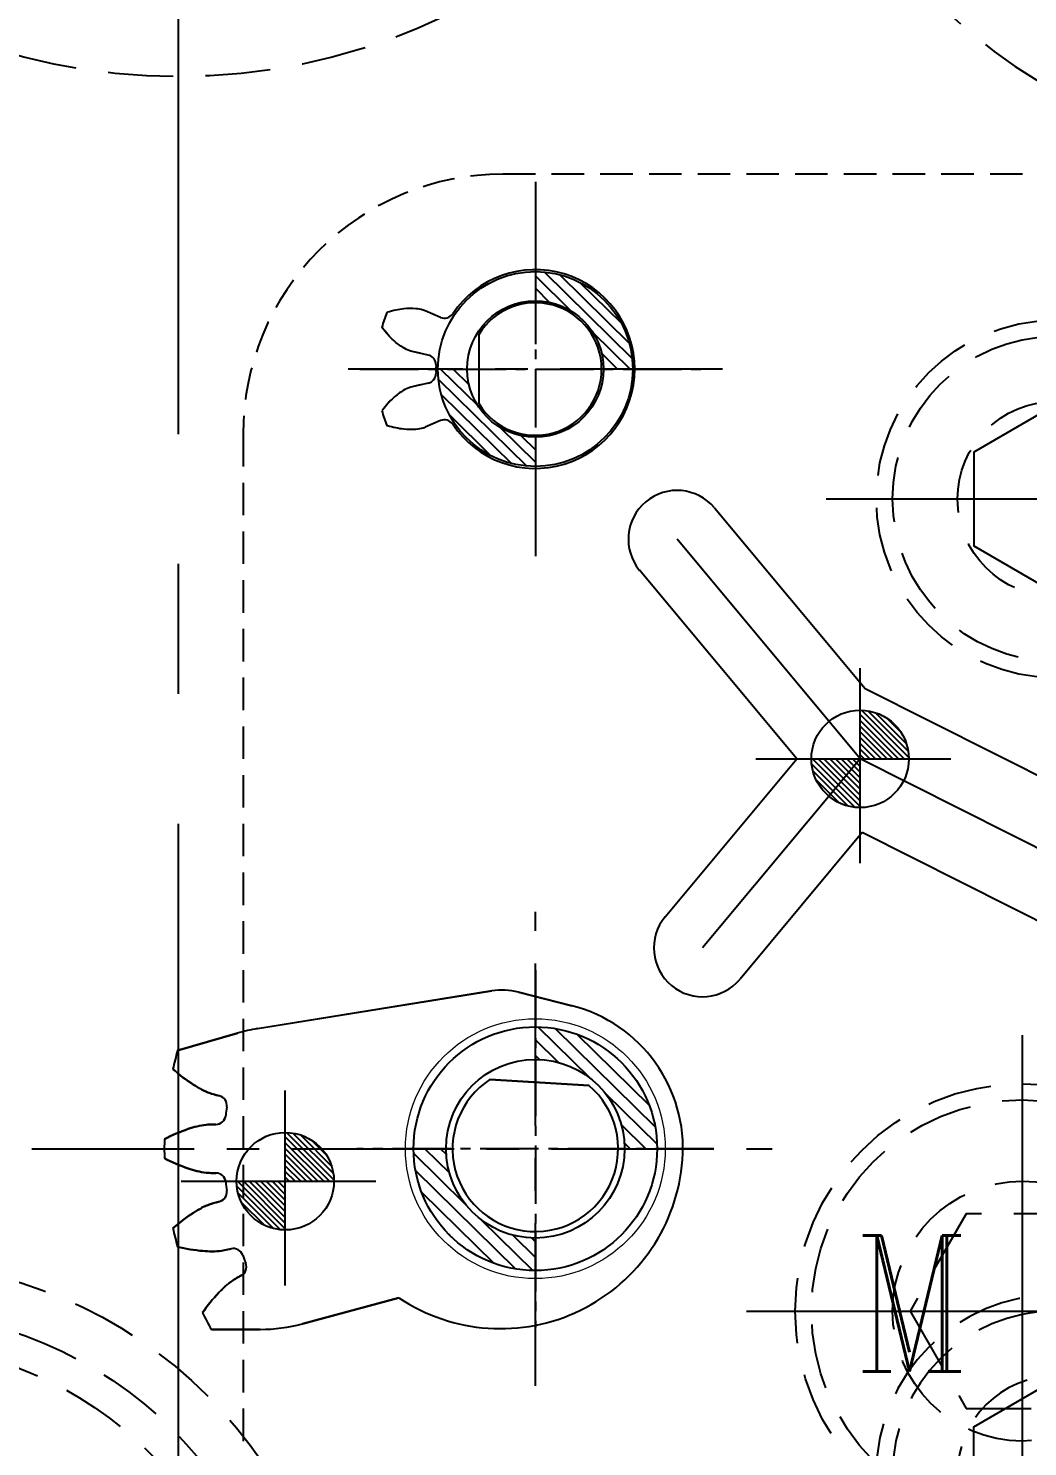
# Model space of a CAD drawing. Header units: millimetres. Extents: x 30214 to 31354, y -22640 to -21834.
# Drawn here: x 30777.16 to 30807.92, y -22111.98 to -22068.33 of the extents above; entities that cross this region are included whole.
import ezdxf

# ---------------------------------------------------------------- set-up
doc = ezdxf.new("R2010")
doc.units = ezdxf.units.MM
doc.header["$LTSCALE"] = 8
for name, pattern in [('CENTER', [2, 1.25, -0.25, 0.25, -0.25]), ('CENTER2', [1.125, 0.75, -0.125, 0.125, -0.125]), ('HIDDEN', [0.375, 0.25, -0.125]), ('HIDDEN2', [0.1875, 0.125, -0.0625])]:
    doc.linetypes.add(name, pattern=pattern)
for name, color, linetype in [('Cav-cor', 30, 'Continuous'), ('CL', 1, 'Continuous'), ('PIN', 5, 'Continuous'), ('PRODUCT', 1, 'Continuous'), ('SCREW', 52, 'HIDDEN'), ('SP', 3, 'Continuous')]:
    doc.layers.add(name, color=color, linetype=linetype)
doc.layers.add('dim', color=3, linetype='Continuous', lineweight=15)
doc.styles.add('ROMANC', font='RomanC.ttf', dxfattribs={"width": 0.8, "height": 7})
doc.styles.get("Standard").update_dxf_attribs({"font": 'txt.shx', "width": 0.8, "bigfont": 'chineset.shx'})

# ---------------------------------------------------------------- blocks, each defined once
blk = doc.blocks.new('20160815.113515')
at = {"layer": 'CL', "color": 6, "linetype": 'CENTER', "ltscale": 0.5}
for p, q in [((0, -15.501), (0, 7.295)), ((7.295, 0), (-7.295, 0))]:
    blk.add_line(p, q, dxfattribs=at)
at = {"layer": 'PRODUCT'}
for p, q in [((-1.943, 1.652), (-2.13, -1.403)), ((-4.821, -0.516), (-4.403, 1.123)), ((-3.696, -8.556), (-4.858, -1.345)), ((4.59, -4.199), (5.388, -7.169)), ((5.562, -8.476), (5.567, -9.951)), ((3.907, -9.058), (3.956, -9.15)), ((-3.018, -11.018), (-3.557, -9.172)), ((3.082, -9.371), (3.106, -9.472)), ((-1.626, -9.73), (-1.652, -9.83)), ((-0.75, -9.836), (-0.749, -9.94)), ((0.75, -9.836), (0.749, -9.94)), ((1.626, -9.73), (1.652, -9.83))]:
    blk.add_line(p, q, dxfattribs=at)
for centre, radius, start, end in [((0, 0), 4.544, 85.6906, 165.6906), ((-0.081, -1.073), 5.62, 326.2036, 85.6906), ((0, 0), 2.55, 213.3699, 139.6301), ((-2.844, -1.02), 2.04, 165.6906, 189.1606), ((0.462, -8.493), 5.1, 0.1858, 15.0406), ((1.339, -7.744), 5.1, 189.1606, 196.2619), ((3.379, -9.299), 0.306, 109.9705, 193.5546), ((0, 0), 9.588, 289.9705, 291.568), ((3.637, -9.201), 0.306, 27.9839, 111.568), ((-1.329, -9.804), 0.306, 82.2782, 165.8623), ((0, 0), 9.588, 262.2782, 263.8756), ((-1.056, -9.838), 0.306, 0.2915, 83.8756), ((1.056, -9.838), 0.306, 96.1244, 179.7085), ((0, 0), 9.588, 276.1244, 277.7218), ((1.329, -9.804), 0.306, 14.1377, 97.7218), ((0, 0), 11.424, 296.2197, 299.1649), ((0, 0), 11.424, 254.6812, 257.6265), ((0, 0), 11.424, 282.3735, 285.3188), ((0, 0), 11.424, 268.5274, 271.4726)]:
    blk.add_arc(centre, radius, start, end, dxfattribs=at)
for points, start_tangent, end_tangent in [([(3.956, -9.15), (4.055, -9.314), (4.431, -9.749), (5.047, -10.249)], (0.469223, -0.88308), (0.822395, -0.568917)), ([(3.106, -9.472), (3.142, -9.661), (3.148, -10.236), (3.018, -11.018)], (0.234372, -0.972147), (-0.23831, -0.971189)), ([(-1.652, -9.83), (-1.708, -10.014), (-1.969, -10.527), (-2.448, -11.159)], (-0.244253, -0.969711), (-0.662347, -0.749197)), ([(-0.749, -9.94), (-0.738, -10.132), (-0.607, -10.692), (-0.294, -11.42)], (0.005088, -0.999987), (0.463806, -0.885937)), ([(0.749, -9.94), (0.738, -10.132), (0.607, -10.692), (0.294, -11.42)], (-0.005088, -0.999987), (-0.463806, -0.885937)), ([(1.652, -9.83), (1.708, -10.014), (1.969, -10.527), (2.448, -11.159)], (0.244253, -0.969711), (0.662347, -0.749197)), ([(5.567, -9.951), (5.567, -9.976)], (0.005454, -0.999985), (0.001036, -0.999999))]:
    blk.add_spline(points, degree=3, dxfattribs=dict(at, start_tangent=start_tangent, end_tangent=end_tangent))
blk = doc.blocks.new('cb_8')
at = {"linetype": 'HIDDEN'}
blk.add_circle((0, 0), 7, dxfattribs=at)
at = {"layer": 'SCREW', "linetype": 'CENTER2', "ltscale": 5}
for p, q in [((0, -8.5), (0, 8.5)), ((-8.5, 0), (8.5, 0))]:
    blk.add_line(p, q, dxfattribs=at)
at = {"layer": 'SCREW'}
blk.add_lwpolyline([(-1.732, 3), (-3.464, 0), (-1.732, -3), (1.732, -3), (3.464, 0), (1.732, 3)], close=True, dxfattribs=at)
for radius in [6.5, 4]:
    blk.add_circle((0, 0), radius, dxfattribs=at)
at = {"layer": 'dim', "style": 'ROMANC', "width": 0.8}
blk.add_text('M 8', height=4.1865, dxfattribs=at).set_placement((-5.202, -1.858))
blk = doc.blocks.new('20100512.182342')
at = {"linetype": 'HIDDEN'}
blk.add_circle((0, 0), 5.5, dxfattribs=at)
at = {"layer": 'SCREW', "linetype": 'CENTER', "ltscale": 5}
for p, q in [((0, -7.042), (0, 7.042)), ((-7, 0), (7, 0))]:
    blk.add_line(p, q, dxfattribs=at)
at = {"layer": 'SCREW', "linetype": 'Continuous'}
blk.add_lwpolyline([(-1.443, 2.5), (-2.887, 0), (-1.443, -2.5), (1.443, -2.5), (2.887, 0), (1.443, 2.5)], close=True, dxfattribs=at)
at = {"layer": 'SCREW'}
for radius in [5, 3]:
    blk.add_circle((0, 0), radius, dxfattribs=at)
blk = doc.blocks.new('20160826.095208')
at = {"layer": 'SP', "linetype": 'CENTER'}
for p, q in [((0, -17.25), (0, 17.25)), ((-17.25, 0), (17.25, 0))]:
    blk.add_line(p, q, dxfattribs=at)
at = {"layer": 'SP', "linetype": 'HIDDEN'}
for radius in [16.5, 15, 14]:
    blk.add_circle((0, 0), radius, dxfattribs=at)
at = {"layer": 'SP'}
for s, p in [('S', (-5.456, 1.995)), ('P', (3.888, -6.392))]:
    blk.add_text(s, height=4.111, dxfattribs=at).set_placement(p)
at = {"layer": 'SP', "color": 6, "insert": (-1.275, -8.844), "char_height": 3.2812, "attachment_point": 5}
blk.add_mtext('Ø30.00', dxfattribs=at)
blk = doc.blocks.new('20160829.141955')
at = {"layer": 'SP', "linetype": 'CENTER'}
for p, q in [((-5.233, -2.096), (-5.233, 26.654)), ((-19.608, 12.279), (9.142, 12.279))]:
    blk.add_line(p, q, dxfattribs=at)
at = {"layer": 'SP', "linetype": 'HIDDEN'}
for radius in [14, 12.5, 11.5]:
    blk.add_circle((-5.233, 12.279), radius, dxfattribs=at)
at = {"layer": 'SP'}
for s, p in [('S', (-9.779, 13.942)), ('P', (-1.993, 6.952))]:
    blk.add_text(s, height=3.426, dxfattribs=at).set_placement(p)
at = {"layer": 'SP', "color": 6, "insert": (-6.295, 4.91), "char_height": 2.7344, "attachment_point": 5}
blk.add_mtext('Ø25.00', dxfattribs=at)

msp = doc.modelspace()

# ---------------------------------------------------------------- hatches: boundary and pattern name
at = {"layer": 'PIN', "linetype": 'Continuous'}
h = msp.add_hatch(dxfattribs=at)
h.set_pattern_fill('ANSI31', color=122, scale=2.181818, angle=90.5, style=0)
h.set_pattern_definition([(135.5, (30558.057, -22384.44186), (-0.19115707, -0.19452285), [])])
h.paths.add_polyline_path([(30792.766, -22075.813, -0.414214), (30795.766, -22078.813), (30794.866, -22078.813, 0.414214), (30792.766, -22076.713)])
h.paths.add_polyline_path([(30790.666, -22078.813, 0.414214), (30792.766, -22080.913), (30792.766, -22081.813, -0.414214), (30789.766, -22078.813)])
h = msp.add_hatch(dxfattribs=at)
h.set_pattern_fill('ANSI31', color=3, angle=90, style=0)
h.set_pattern_definition([(135, (31008.04823, -22105.05306), (-0.08838835, -0.08838835), [])])
h.paths.add_polyline_path([(30802.766, -22090.813), (30801.266, -22090.813, 0.414214), (30802.766, -22092.313)])
h.paths.add_polyline_path([(30802.766, -22089.313), (30802.766, -22090.813), (30804.266, -22090.813, 0.414214)])
h = msp.add_hatch(dxfattribs=at)
h.set_pattern_fill('ANSI31', color=72, scale=2.727273, angle=90.5, style=0)
h.set_pattern_definition([(135.5, (30558.057, -22408.44186), (-0.23894634, -0.24315356), [])])
h.paths.add_polyline_path([(30792.766, -22099.063), (30792.766, -22100.063, -0.414214), (30795.516, -22102.813), (30796.516, -22102.813, 0.414214)])
h.paths.add_polyline_path([(30790.016, -22102.813), (30789.016, -22102.813, 0.414214), (30792.766, -22106.563), (30792.766, -22105.563, -0.414214)])
h = msp.add_hatch(dxfattribs=at)
h.set_pattern_fill('ANSI31', color=3, angle=90, style=0)
h.set_pattern_definition([(135, (30990.34823, -22118.05306), (-0.08838835, -0.08838835), [])])
h.paths.add_polyline_path([(30785.066, -22103.813), (30783.566, -22103.813, 0.414214), (30785.066, -22105.313)])
h.paths.add_polyline_path([(30785.066, -22102.313), (30785.066, -22103.813), (30786.566, -22103.813, 0.414214)])

# ---------------------------------------------------------------- linework, layer by layer
at = {"linetype": 'HIDDEN2'}
msp.add_lwpolyline([(30791.766, -22122.813), (30825.766, -22122.813, 0.414214), (30833.766, -22114.813), (30833.766, -22080.813, 0.414214), (30825.766, -22072.813), (30791.766, -22072.813, 0.414214), (30783.766, -22080.813), (30783.766, -22114.813, 0.414214)], format="xyb", close=True, dxfattribs=at)
at = {"linetype": 'HIDDEN'}
msp.add_circle((30781.766, -22050.813), 19, dxfattribs=at)
at = {"layer": 'Cav-cor', "color": 241}
for p, q in [((30789.847, -22077.224), (30789.376, -22077.022)), ((30791.032, -22079.888), (30791.032, -22077.739)), ((30789.47, -22078.383), (30788.971, -22078.27)), ((30789.47, -22079.244), (30788.971, -22079.357)), ((30789.847, -22080.402), (30789.376, -22080.604)), ((30798.281, -22083.088), (30802.916, -22088.65)), ((30802.766, -22090.813), (30797.129, -22084.049)), ((30800.814, -22090.813), (30795.977, -22085.009)), ((30802.916, -22088.65), (30812.094, -22093.263)), ((30796.764, -22095.673), (30800.814, -22090.813)), ((30802.766, -22090.813), (30797.916, -22096.634)), ((30811.196, -22095.05), (30802.766, -22090.813)), ((30802.828, -22093.083), (30799.068, -22097.594)), ((30810.298, -22096.837), (30802.828, -22093.083)), ((30791.421, -22097.955), (30784.211, -22099.118)), ((30793.889, -22098.41), (30792.25, -22097.992)), ((30783.594, -22099.257), (30781.748, -22099.795)), ((30791.364, -22100.684), (30794.418, -22100.871)), ((30782.936, -22101.162), (30783.037, -22101.187)), ((30782.826, -22102.064), (30782.93, -22102.064)), ((30782.826, -22103.562), (30782.93, -22103.563)), ((30782.936, -22104.465), (30783.037, -22104.439)), ((30783.294, -22105.919), (30783.395, -22105.895)), ((30783.617, -22106.769), (30783.709, -22106.721)), ((30785.597, -22108.201), (30788.567, -22107.403)), ((30782.815, -22108.38), (30784.29, -22108.376))]:
    msp.add_line(p, q, dxfattribs=at)
for centre, radius, start, end in [((30792.766, -22078.813), 3.06, 213.7493, 146.2508), ((30792.766, -22078.813), 2.04, 211.7883, 148.2117), ((30792.766, -22078.813), 4.896, 159.2007, 164.7993), ((30789.967, -22076.943), 0.306, 246.7531, 326.2508), ((30789.403, -22078.681), 0.306, 357.7492, 77.2469), ((30789.403, -22078.946), 0.306, 282.7531, 2.2507), ((30792.766, -22078.813), 3.06, 177.7492, 182.2508), ((30792.766, -22078.813), 4.896, 195.2007, 200.7993), ((30789.967, -22080.683), 0.306, 33.7492, 113.2469), ((30797.129, -22084.049), 1.5, 39.8056, 219.8056), ((30797.916, -22096.634), 1.5, 140.1944, 320.1944), ((30791.746, -22099.969), 2.04, 75.6906, 99.1606), ((30792.766, -22102.813), 4.544, 355.6906, 75.6906), ((30785.023, -22104.153), 5.1, 99.1606, 106.2619), ((30792.766, -22102.813), 11.424, 164.6812, 167.6265), ((30792.766, -22102.813), 2.55, 123.3699, 49.6301), ((30782.962, -22101.484), 0.306, 352.2782, 75.8623), ((30782.929, -22101.758), 0.306, 270.2915, 353.8756), ((30792.766, -22102.813), 9.588, 172.2782, 173.8756), ((30792.766, -22102.813), 11.424, 178.5274, 181.4726), ((30782.929, -22103.869), 0.306, 6.1244, 89.7085), ((30791.693, -22102.732), 5.62, 236.2036, 355.6906), ((30792.766, -22102.813), 9.588, 186.1244, 187.7218), ((30782.962, -22104.143), 0.306, 284.1377, 7.7218), ((30792.766, -22102.813), 11.424, 192.3735, 195.3188), ((30783.467, -22106.193), 0.306, 19.9705, 103.5546), ((30792.766, -22102.813), 9.588, 199.9705, 201.568), ((30783.565, -22106.45), 0.306, 297.9839, 21.568), ((30792.766, -22102.813), 11.424, 206.2197, 209.1649), ((30784.274, -22103.276), 5.1, 270.1858, 285.0406), ((30782.785, -22102.787), 5.593, 270.0592, 270.3123)]:
    msp.add_arc(centre, radius, start, end, dxfattribs=at)
for points, knots in [([(30789.376, -22077.022), (30789.353, -22077.012), (30789.256, -22076.977), (30789.037, -22076.945), (30788.671, -22076.952), (30788.375, -22077.016), (30788.198, -22077.072), (30788.189, -22077.075)], [0, 0, 0, 0, 0.056522, 0.236994, 0.547128, 0.978276, 1, 1, 1, 1]), ([(30788.971, -22078.27), (30788.946, -22078.264), (30788.847, -22078.236), (30788.651, -22078.133), (30788.359, -22077.912), (30788.157, -22077.686), (30788.047, -22077.537), (30788.041, -22077.53)], [0, 0, 0, 0, 0.056522, 0.236994, 0.547128, 0.978276, 1, 1, 1, 1]), ([(30788.971, -22079.357), (30788.946, -22079.363), (30788.847, -22079.391), (30788.651, -22079.494), (30788.359, -22079.715), (30788.157, -22079.941), (30788.047, -22080.09), (30788.041, -22080.097)], [0, 0, 0, 0, 0.056522, 0.236994, 0.547128, 0.978276, 1, 1, 1, 1]), ([(30789.376, -22080.604), (30789.353, -22080.614), (30789.256, -22080.65), (30789.037, -22080.682), (30788.671, -22080.674), (30788.375, -22080.61), (30788.198, -22080.555), (30788.189, -22080.552)], [0, 0, 0, 0, 0.056522, 0.236994, 0.547128, 0.978276, 1, 1, 1, 1]), ([(30781.608, -22100.365), (30781.805, -22100.54), (30782.163, -22100.814), (30782.616, -22101.066), (30782.872, -22101.146), (30782.936, -22101.162)], [0, 0, 0, 0, 0.519231, 0.88534, 1, 1, 1, 1]), ([(30781.346, -22102.52), (30781.579, -22102.398), (30781.992, -22102.217), (30782.493, -22102.08), (30782.761, -22102.065), (30782.826, -22102.064)], [0, 0, 0, 0, 0.519231, 0.88534, 1, 1, 1, 1]), ([(30781.346, -22103.107), (30781.579, -22103.229), (30781.992, -22103.41), (30782.493, -22103.546), (30782.761, -22103.562), (30782.826, -22103.562)], [0, 0, 0, 0, 0.519231, 0.88534, 1, 1, 1, 1]), ([(30781.608, -22105.261), (30781.805, -22105.087), (30782.163, -22104.813), (30782.616, -22104.56), (30782.872, -22104.481), (30782.936, -22104.465)], [0, 0, 0, 0, 0.519231, 0.88534, 1, 1, 1, 1]), ([(30781.748, -22105.831), (30782.004, -22105.894), (30782.448, -22105.971), (30782.967, -22105.984), (30783.23, -22105.935), (30783.294, -22105.919)], [0, 0, 0, 0, 0.519231, 0.88534, 1, 1, 1, 1]), ([(30782.518, -22107.861), (30782.667, -22107.644), (30782.949, -22107.292), (30783.329, -22106.938), (30783.559, -22106.8), (30783.617, -22106.769)], [0, 0, 0, 0, 0.519231, 0.88534, 1, 1, 1, 1])]:
    msp.add_open_spline(points, degree=3, knots=knots, dxfattribs=at)
at = {"layer": 'CL', "color": 0, "linetype": 'CENTER', "ltscale": 2}
msp.add_line((30781.766, -21900.813), (30781.766, -22200.813), dxfattribs=at)
at = {"layer": 'CL', "color": 6, "linetype": 'CENTER', "ltscale": 0.5}
for p, q in [((30792.766, -22073.05), (30792.766, -22084.577)), ((30798.53, -22078.813), (30787.002, -22078.813))]:
    msp.add_line(p, q, dxfattribs=at)
at = {"layer": 'dim'}
msp.add_circle((30792.766, -22102.813), 4, dxfattribs=at)
at = {"layer": 'PIN', "color": 122, "linetype": 'CENTER2', "ltscale": 0.3}
for p, q in [((30792.766, -22073.413), (30792.766, -22084.213)), ((30787.366, -22078.813), (30798.166, -22078.813))]:
    msp.add_line(p, q, dxfattribs=at)
at = {"layer": 'PIN', "color": 3, "linetype": 'CENTER2'}
for p, q in [((30802.766, -22094.023), (30802.766, -22087.603)), ((30799.556, -22090.813), (30805.976, -22090.813)), ((30785.066, -22107.023), (30785.066, -22100.603)), ((30781.856, -22103.813), (30788.276, -22103.813))]:
    msp.add_line(p, q, dxfattribs=at)
at = {"layer": 'PIN', "color": 72, "linetype": 'CENTER2', "ltscale": 0.3}
for p, q in [((30792.766, -22097.313), (30792.766, -22108.313)), ((30798.266, -22102.813), (30787.266, -22102.813))]:
    msp.add_line(p, q, dxfattribs=at)
at = {"layer": 'PIN', "color": 122}
for radius in [3, 2.1]:
    msp.add_circle((30792.766, -22078.813), radius, dxfattribs=at)
at = {"layer": 'PIN', "color": 3, "linetype": 'Continuous'}
for centre in [(30802.766, -22090.813), (30785.066, -22103.813)]:
    msp.add_circle(centre, 1.5, dxfattribs=at)
at = {"layer": 'PIN', "color": 72}
for radius in [3.75, 2.75]:
    msp.add_circle((30792.766, -22102.813), radius, dxfattribs=at)
at = {"layer": 'PRODUCT'}
for p, q in [((30789.609, -22077.122), (30789.376, -22077.022)), ((30789.218, -22078.326), (30788.971, -22078.27)), ((30789.218, -22079.301), (30788.971, -22079.357)), ((30789.609, -22080.504), (30789.376, -22080.604))]:
    msp.add_line(p, q, dxfattribs=at)
for start, end in [(159.2007, 164.7993), (195.2007, 200.7993)]:
    msp.add_arc((30792.766, -22078.813), 4.896, start, end, dxfattribs=at)
for points, start_tangent, end_tangent in [([(30788.971, -22078.27), (30788.9, -22078.25), (30788.7, -22078.154), (30788.404, -22077.934), (30788.057, -22077.551), (30788.041, -22077.53)], (-0.97533, 0.22075), (-0.59137, 0.806401)), ([(30788.971, -22079.357), (30788.9, -22079.377), (30788.7, -22079.473), (30788.404, -22079.693), (30788.057, -22080.076), (30788.041, -22080.097)], (-0.97533, -0.22075), (-0.59137, -0.806401)), ([(30789.376, -22080.604), (30789.307, -22080.63), (30789.089, -22080.67), (30788.72, -22080.666), (30788.215, -22080.56), (30788.189, -22080.552)], (-0.918812, -0.394694), (-0.952418, 0.304793))]:
    msp.add_spline(points, degree=3, dxfattribs=dict(at, start_tangent=start_tangent, end_tangent=end_tangent))

# ---------------------------------------------------------------- block references
at = {"linetype": 'Continuous', "rotation": -90.00000000000001}
msp.add_blockref('20100512.182342', (30808.766, -22082.813), dxfattribs=at)
at = {"linetype": 'Continuous', "xscale": -1, "rotation": -90}
msp.add_blockref('20100512.182342', (30808.766, -22112.813), dxfattribs=at)
at = {"layer": 'PRODUCT', "rotation": -90.00000000000001}
msp.add_blockref('20160815.113515', (30792.766, -22102.813), dxfattribs=at)
at = {"layer": 'SCREW'}
msp.add_blockref('cb_8', (30807.766, -22107.813), dxfattribs=at)
at = {"layer": 'SP', "xscale": -1}
msp.add_blockref('20160826.095208', (30816.766, -22055.813), dxfattribs=at)
at = {"layer": 'SP'}
msp.add_blockref('20160829.141955', (30777.999, -22132.593), dxfattribs=at)

doc.saveas('drawing.dxf')
